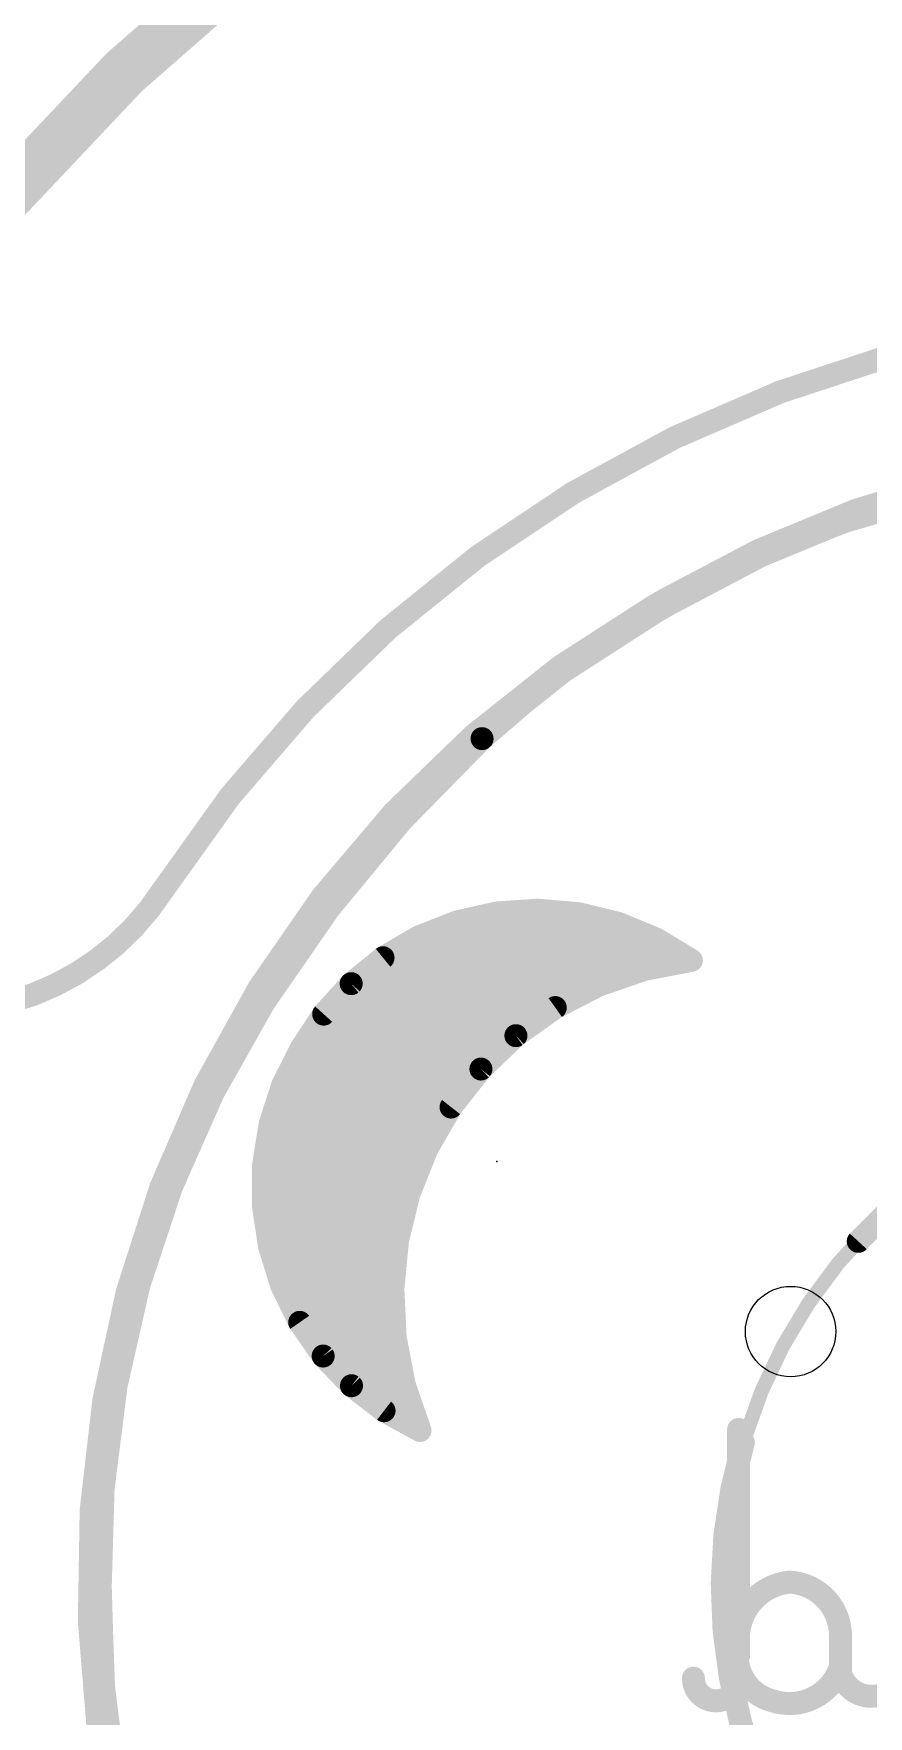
# Model space of a CAD drawing. Extents: x 0 to 107, y -24 to 80.
# Drawn here: x 19.88 to 27.27, y 12.82 to 27.7 of the extents above; entities that cross this region are included whole.
import ezdxf

# ---------------------------------------------------------------- set-up
doc = ezdxf.new("R2010")
doc.units = 0
for name, color, linetype in [('1', 12, 'CONTINUOUS'), ('16', 132, 'CONTINUOUS'), ('20', 53, 'CONTINUOUS'), ('21', 53, 'CONTINUOUS'), ('22', 53, 'CONTINUOUS'), ('23', 53, 'CONTINUOUS'), ('51', 53, 'CONTINUOUS')]:
    doc.layers.add(name, color=color, linetype=linetype)

msp = doc.modelspace()

# ---------------------------------------------------------------- linework, layer by layer
at = {"layer": '1'}
for points, const_width in [([(22.225, 28.702, 0.1436), (15.24, 18.796)], 0.4572), ([(23.6147, 19.8912, 1), (23.6371, 19.792)], 0.1016), ([(23.6445, 19.7943, 1), (23.6073, 19.8889)], 0.1016), ([(23.9451, 19.9644, 1), (23.9451, 19.8628)], 0.1016), ([(23.9765, 19.9721, 1), (23.9834, 19.8708)], 0.1016), ([(23.9911, 19.8719, 1), (23.9688, 19.971)], 0.1016), ([(24.3464, 19.9969, 1), (24.3377, 19.8956)], 0.1016), ([(24.3455, 19.8956, 1), (24.3386, 19.9969)], 0.1016), ([(24.7157, 19.9647, 1), (24.6917, 19.866)], 0.1016), ([(24.6994, 19.8648, 1), (24.708, 19.966)], 0.1016), ([(24.711, 19.8628, 1), (24.711, 19.9644)], 0.1016), ([(23.2696, 19.7558, 1), (23.3068, 19.6613)], 0.1016), ([(23.2929, 19.7612, 1), (23.2929, 19.6596)], 0.1016), ([(23.3138, 19.6647, 1), (23.2626, 19.7524)], 0.1016), ([(25.0758, 19.8765, 1), (25.0369, 19.7826)], 0.1016), ([(25.0443, 19.7802, 1), (25.0684, 19.8789)], 0.1016), ([(25.4181, 19.7343, 1), (25.3654, 19.6475)], 0.1016), ([(25.3446, 19.6596, 1), (25.3446, 19.7612)], 0.1016), ([(25.3723, 19.644, 1), (25.4112, 19.7378)], 0.1016), ([(22.9524, 19.558, 1), (22.9524, 19.4564)], 0.1016), ([(22.9492, 19.5693, 1), (23.0005, 19.4816)], 0.1016), ([(23.0069, 19.486, 1), (22.9428, 19.5649)], 0.1016), ([(25.2725, 19.4712, 1), (25.2918, 19.3714)], 0.1016), ([(25.2988, 19.3733, 1), (25.2655, 19.4693)], 0.1016), ([(25.6757, 19.4591, 1), (25.7284, 19.546)], 0.1016), ([(25.7117, 19.4527, 1), (25.6924, 19.5524)], 0.1016), ([(25.6944, 19.4564, 1), (25.6944, 19.558)], 0.1016), ([(22.6611, 19.336, 1), (22.7252, 19.2572)], 0.1016), ([(22.7022, 19.3548, 1), (22.7022, 19.2532)], 0.1016), ([(22.7308, 19.2625, 1), (22.6555, 19.3307)], 0.1016), ([(24.8615, 19.3291, 1), (24.8948, 19.2331)], 0.1016), ([(24.9015, 19.236, 1), (24.8549, 19.3263)], 0.1016), ([(24.9441, 19.2532, 1), (24.9441, 19.3548)], 0.1016), ([(22.5161, 19.1516, 1), (22.5161, 19.05)], 0.1016), ([(24.5288, 19.05, 1), (24.5288, 19.1516)], 0.1016), ([(22.412, 19.0614, 1), (22.4874, 18.9933)], 0.1016), ([(22.4922, 18.9995, 1), (22.4073, 19.0553)], 0.1016), ([(24.4749, 19.1301, 1), (24.5215, 19.0398)], 0.1016), ([(24.5277, 19.0436, 1), (24.4687, 19.1264)], 0.1016), ([(22.3644, 18.9484, 1), (22.3644, 18.8468)], 0.1016), ([(24.1205, 18.8782, 1), (24.1795, 18.7954)], 0.1016), ([(24.1851, 18.8, 1), (24.1149, 18.8735)], 0.1016), ([(24.2353, 18.8468, 1), (24.2353, 18.9484)], 0.1016), ([(22.2354, 18.7452, 1), (22.2354, 18.6436)], 0.1016), ([(22.2079, 18.752, 1), (22.2928, 18.6962)], 0.1016), ([(22.2957, 18.7013, 1), (22.205, 18.7469)], 0.1016), ([(24.0007, 18.6436, 1), (24.0007, 18.7452)], 0.1016), ([(23.8055, 18.5784, 1), (23.8757, 18.5049)], 0.1016), ([(23.8805, 18.5102, 1), (23.8006, 18.573)], 0.1016), ([(22.042, 18.4226, 1), (22.1328, 18.377)], 0.1016), ([(22.1357, 18.3842, 1), (22.039, 18.4154)], 0.1016), ([(22.1333, 18.542, 1), (22.1333, 18.4404)], 0.1016), ([(23.8009, 18.4404, 1), (23.8009, 18.542)], 0.1016), ([(22.0513, 18.3388, 1), (22.0513, 18.2372)], 0.1016), ([(23.6203, 18.1801, 1), (23.5323, 18.2308)], 0.1016), ([(23.6412, 18.2372, 1), (23.6412, 18.3388)], 0.1016), ([(22.0261, 18.0464, 1), (21.9258, 18.0624)], 0.1016), ([(21.9858, 18.1356, 1), (21.9858, 18.034)], 0.1016), ([(23.5066, 18.034, 1), (23.5066, 18.1356)], 0.1016), ([(23.5364, 18.2368, 1), (23.6162, 18.1741)], 0.1016), ([(21.9276, 18.07, 1), (22.0243, 18.0388)], 0.1016), ([(21.9483, 17.9324, 1), (21.9483, 17.8308)], 0.1016), ([(23.3185, 17.8605, 1), (23.4065, 17.8097)], 0.1016), ([(23.4096, 17.8162, 1), (23.3153, 17.854)], 0.1016), ([(23.3893, 17.8308, 1), (23.3893, 17.9324)], 0.1016), ([(21.9185, 17.7292, 1), (21.9185, 17.6276)], 0.1016), ([(21.9694, 17.6957, 1), (21.8678, 17.6963)], 0.1016), ([(21.8684, 17.704, 1), (21.9688, 17.688)], 0.1016), ([(23.2997, 17.6276, 1), (23.2997, 17.7292)], 0.1016), ([(21.9174, 17.526, 1), (21.9174, 17.4244)], 0.1016), ([(23.2183, 17.4244, 1), (23.2183, 17.526)], 0.1016), ([(21.967, 17.3406, 1), (21.8665, 17.3255)], 0.1016), ([(23.1563, 17.457, 1), (23.2507, 17.4193)], 0.1016), ([(23.2529, 17.4262, 1), (23.1541, 17.4501)], 0.1016), ([(21.8659, 17.3333, 1), (21.9675, 17.3328)], 0.1016), ([(21.9258, 17.3228, 1), (21.9258, 17.2212)], 0.1016), ([(23.1631, 17.2212, 1), (23.1631, 17.3228)], 0.1016), ([(21.9562, 17.1196, 1), (21.9562, 17.018)], 0.1016), ([(23.1531, 17.0178, 1), (23.052, 17.0275)], 0.1016), ([(23.1138, 17.018, 1), (23.1138, 17.1196)], 0.1016), ([(22.0188, 16.9892, 1), (21.9218, 16.959)], 0.1016), ([(21.9201, 16.9666, 1), (22.0206, 16.9816)], 0.1016), ([(22.0041, 16.9164, 1), (22.0041, 16.8148)], 0.1016), ([(23.0532, 17.0346, 1), (23.1519, 17.0106)], 0.1016), ([(23.0875, 16.8148, 1), (23.0875, 16.9164)], 0.1016), ([(22.0674, 16.7132, 1), (22.0674, 16.6116)], 0.1016), ([(22.1238, 16.6499, 1), (22.0326, 16.6052)], 0.1016), ([(22.0297, 16.6124, 1), (22.1267, 16.6426)], 0.1016), ([(23.1125, 16.5993, 1), (23.011, 16.5946)], 0.1016), ([(23.068, 16.6116, 1), (23.068, 16.7132)], 0.1016), ([(22.1606, 16.51, 1), (22.1606, 16.4084)], 0.1016), ([(23.0112, 16.6018, 1), (23.1123, 16.5921)], 0.1016), ([(23.0682, 16.4084, 1), (23.0682, 16.51)], 0.1016), ([(22.2795, 16.3306, 1), (22.1961, 16.2725)], 0.1016), ([(22.1922, 16.2792, 1), (22.2834, 16.3239)], 0.1016), ([(22.2696, 16.3068, 1), (22.2696, 16.2052)], 0.1016), ([(23.1317, 16.1794, 1), (23.032, 16.1602)], 0.1016), ([(23.0311, 16.1674, 1), (23.1326, 16.1722)], 0.1016), ([(23.0778, 16.2052, 1), (23.0778, 16.3068)], 0.1016), ([(22.4112, 16.1036, 1), (22.4112, 16.002)], 0.1016), ([(22.4821, 16.0389, 1), (22.4086, 15.9687)], 0.1016), ([(22.4037, 15.9748, 1), (22.487, 16.0329)], 0.1016), ([(23.1043, 16.002, 1), (23.1043, 16.1036)], 0.1016), ([(22.5926, 15.9004, 1), (22.5926, 15.7988)], 0.1016), ([(23.1433, 15.7988, 1), (23.1433, 15.9004)], 0.1016), ([(22.7269, 15.7816, 1), (22.665, 15.701)], 0.1016), ([(22.6592, 15.7062, 1), (22.7327, 15.7764)], 0.1016), ([(23.2105, 15.7664, 1), (23.1145, 15.7333)], 0.1016), ([(23.1126, 15.7403, 1), (23.2124, 15.7594)], 0.1016), ([(22.8195, 15.6972, 1), (22.8195, 15.5956)], 0.1016), ([(23.1982, 15.5956, 1), (23.1982, 15.6972)], 0.1016), ([(23.0082, 15.5647, 1), (22.9594, 15.4756)], 0.1016), ([(22.9528, 15.4799, 1), (23.0147, 15.5604)], 0.1016), ([(23.1241, 15.494, 1), (23.1241, 15.3924)], 0.1016), ([(23.2683, 15.3924, 1), (23.2683, 15.494)], 0.1016), ([(23.254, 15.3291, 1), (23.35, 15.3622)], 0.1016), ([(23.2776, 15.3011, 1), (23.3264, 15.3902)], 0.1016)]:
    msp.add_lwpolyline(points, format="xyb", dxfattribs=dict(at, const_width=const_width))
at = {"layer": '1', "const_width": 0.2032}
for points in [[(23.6259, 19.8416), (23.2882, 19.7086)], [(23.98, 19.9215), (23.6259, 19.8416)], [(23.9451, 19.9136), (24.711, 19.9136)], [(24.3421, 19.9462), (23.98, 19.9215)], [(24.7037, 19.9154), (24.3421, 19.9462)], [(25.0564, 19.8296), (24.7037, 19.9154)], [(23.2882, 19.7086), (22.9748, 19.5255)], [(23.2929, 19.7104), (25.3446, 19.7104)], [(25.3918, 19.6909), (25.0564, 19.8296)], [(25.702, 19.5026), (25.3918, 19.6909)], [(22.9748, 19.5255), (22.6931, 19.2966)], [(22.9524, 19.5072), (25.6944, 19.5072)], [(24.8782, 19.2811), (25.2822, 19.4213)], [(25.2822, 19.4213), (25.702, 19.5026)], [(22.6931, 19.2966), (22.4497, 19.0274)], [(22.7022, 19.304), (24.9441, 19.304)], [(24.4982, 19.085), (24.8782, 19.2811)], [(22.5161, 19.1008), (24.5288, 19.1008)], [(22.4497, 19.0274), (22.2503, 18.7241)], [(24.15, 18.8368), (24.4982, 19.085)], [(22.3644, 18.8976), (24.2353, 18.8976)], [(23.8406, 18.5416), (24.15, 18.8368)], [(22.2503, 18.7241), (22.0874, 18.3998)], [(22.2354, 18.6944), (24.0007, 18.6944)], [(23.5763, 18.2055), (23.8406, 18.5416)], [(22.0874, 18.3998), (21.9759, 18.0544)], [(22.1333, 18.4912), (23.8009, 18.4912)], [(22.0513, 18.288), (23.6412, 18.288)], [(23.3625, 17.8351), (23.5763, 18.2055)], [(21.9759, 18.0544), (21.9186, 17.696)], [(21.9858, 18.0848), (23.5066, 18.0848)], [(21.9483, 17.8816), (23.3893, 17.8816)], [(23.2035, 17.4382), (23.3625, 17.8351)], [(21.9186, 17.696), (21.9167, 17.3331)], [(21.9185, 17.6784), (23.2997, 17.6784)], [(21.9174, 17.4752), (23.2183, 17.4752)], [(21.9167, 17.3331), (21.9703, 16.9741)], [(23.1026, 17.0226), (23.2035, 17.4382)], [(21.9258, 17.272), (23.1631, 17.272)], [(21.9562, 17.0688), (23.1138, 17.0688)], [(23.0617, 16.5969), (23.1026, 17.0226)], [(21.9703, 16.9741), (22.0782, 16.6275)], [(22.0041, 16.8656), (23.0875, 16.8656)], [(22.0674, 16.6624), (23.068, 16.6624)], [(22.0782, 16.6275), (22.2378, 16.3016)], [(23.0819, 16.1698), (23.0617, 16.5969)], [(22.1606, 16.4592), (23.0682, 16.4592)], [(22.2378, 16.3016), (22.4453, 16.0038)], [(22.2696, 16.256), (23.0778, 16.256)], [(23.1625, 15.7499), (23.0819, 16.1698)], [(22.4112, 16.0528), (23.1043, 16.0528)], [(22.4453, 16.0038), (22.696, 15.7413)], [(22.5926, 15.8496), (23.1433, 15.8496)], [(22.696, 15.7413), (22.9838, 15.5202)], [(23.302, 15.3456), (23.1625, 15.7499)], [(22.8195, 15.6464), (23.1982, 15.6464)], [(22.9838, 15.5202), (23.302, 15.3456)], [(23.1241, 15.4432), (23.2683, 15.4432)]]:
    msp.add_lwpolyline(points, dxfattribs=at)
at = {"layer": '16'}
for points, const_width in [([(39.1527, 19.0651, 0.4164), (25.4854, 22.6715)], 0.254), ([(25.4532, 22.7262, 1), (25.5176, 22.6168)], 0.127), ([(25.5172, 22.6165, 1), (25.4536, 22.7265)], 0.127), ([(25.3755, 22.608, 0.4142), (21.731, 9.0067)], 0.254), ([(25.3437, 22.663, 1), (25.4073, 22.553)], 0.127), ([(25.4072, 22.553, 1), (25.3438, 22.663)], 0.127), ([(23.6147, 19.8912, 1), (23.6371, 19.792)], 0.1016), ([(23.6445, 19.7943, 1), (23.6073, 19.8889)], 0.1016), ([(23.9451, 19.9644, 1), (23.9451, 19.8628)], 0.1016), ([(23.9765, 19.9721, 1), (23.9834, 19.8708)], 0.1016), ([(23.9911, 19.8719, 1), (23.9688, 19.971)], 0.1016), ([(24.3464, 19.9969, 1), (24.3377, 19.8956)], 0.1016), ([(24.3455, 19.8956, 1), (24.3386, 19.9969)], 0.1016), ([(24.7157, 19.9647, 1), (24.6917, 19.866)], 0.1016), ([(24.6994, 19.8648, 1), (24.708, 19.966)], 0.1016), ([(24.711, 19.8628, 1), (24.711, 19.9644)], 0.1016), ([(23.2696, 19.7558, 1), (23.3068, 19.6613)], 0.1016), ([(23.2929, 19.7612, 1), (23.2929, 19.6596)], 0.1016), ([(23.3138, 19.6647, 1), (23.2626, 19.7524)], 0.1016), ([(25.0758, 19.8765, 1), (25.0369, 19.7826)], 0.1016), ([(25.0443, 19.7802, 1), (25.0684, 19.8789)], 0.1016), ([(25.4181, 19.7343, 1), (25.3654, 19.6475)], 0.1016), ([(25.3446, 19.6596, 1), (25.3446, 19.7612)], 0.1016), ([(25.3723, 19.644, 1), (25.4112, 19.7378)], 0.1016), ([(22.9524, 19.558, 1), (22.9524, 19.4564)], 0.1016), ([(22.9492, 19.5693, 1), (23.0005, 19.4816)], 0.1016), ([(23.0069, 19.486, 1), (22.9428, 19.5649)], 0.1016), ([(25.2725, 19.4712, 1), (25.2918, 19.3714)], 0.1016), ([(25.2988, 19.3733, 1), (25.2655, 19.4693)], 0.1016), ([(25.6757, 19.4591, 1), (25.7284, 19.546)], 0.1016), ([(25.7117, 19.4527, 1), (25.6924, 19.5524)], 0.1016), ([(25.6944, 19.4564, 1), (25.6944, 19.558)], 0.1016), ([(22.6611, 19.336, 1), (22.7252, 19.2572)], 0.1016), ([(22.7022, 19.3548, 1), (22.7022, 19.2532)], 0.1016), ([(22.7308, 19.2625, 1), (22.6555, 19.3307)], 0.1016), ([(24.8615, 19.3291, 1), (24.8948, 19.2331)], 0.1016), ([(24.9015, 19.236, 1), (24.8549, 19.3263)], 0.1016), ([(24.9441, 19.2532, 1), (24.9441, 19.3548)], 0.1016), ([(22.5161, 19.1516, 1), (22.5161, 19.05)], 0.1016), ([(24.5288, 19.05, 1), (24.5288, 19.1516)], 0.1016), ([(22.412, 19.0614, 1), (22.4874, 18.9933)], 0.1016), ([(22.4922, 18.9995, 1), (22.4073, 19.0553)], 0.1016), ([(24.4749, 19.1301, 1), (24.5215, 19.0398)], 0.1016), ([(24.5277, 19.0436, 1), (24.4687, 19.1264)], 0.1016), ([(22.3644, 18.9484, 1), (22.3644, 18.8468)], 0.1016), ([(24.1205, 18.8782, 1), (24.1795, 18.7954)], 0.1016), ([(24.1851, 18.8, 1), (24.1149, 18.8735)], 0.1016), ([(24.2353, 18.8468, 1), (24.2353, 18.9484)], 0.1016), ([(22.2354, 18.7452, 1), (22.2354, 18.6436)], 0.1016), ([(22.2079, 18.752, 1), (22.2928, 18.6962)], 0.1016), ([(22.2957, 18.7013, 1), (22.205, 18.7469)], 0.1016), ([(24.0007, 18.6436, 1), (24.0007, 18.7452)], 0.1016), ([(23.8055, 18.5784, 1), (23.8757, 18.5049)], 0.1016), ([(23.8805, 18.5102, 1), (23.8006, 18.573)], 0.1016), ([(22.042, 18.4226, 1), (22.1328, 18.377)], 0.1016), ([(22.1357, 18.3842, 1), (22.039, 18.4154)], 0.1016), ([(22.1333, 18.542, 1), (22.1333, 18.4404)], 0.1016), ([(23.801, 18.4404, 1), (23.801, 18.542)], 0.1016), ([(22.0513, 18.3388, 1), (22.0513, 18.2372)], 0.1016), ([(23.6203, 18.1801, 1), (23.5323, 18.2308)], 0.1016), ([(23.6412, 18.2372, 1), (23.6412, 18.3388)], 0.1016), ([(22.0261, 18.0464, 1), (21.9258, 18.0624)], 0.1016), ([(21.9857, 18.1356, 1), (21.9857, 18.034)], 0.1016), ([(23.5066, 18.034, 1), (23.5066, 18.1356)], 0.1016), ([(23.5364, 18.2368, 1), (23.6162, 18.1741)], 0.1016), ([(21.9276, 18.07, 1), (22.0243, 18.0388)], 0.1016), ([(21.9483, 17.9324, 1), (21.9483, 17.8308)], 0.1016), ([(23.3185, 17.8605, 1), (23.4065, 17.8097)], 0.1016), ([(23.4096, 17.8162, 1), (23.3153, 17.854)], 0.1016), ([(23.3893, 17.8308, 1), (23.3893, 17.9324)], 0.1016), ([(21.9185, 17.7292, 1), (21.9185, 17.6276)], 0.1016), ([(21.9694, 17.6957, 1), (21.8678, 17.6963)], 0.1016), ([(21.8684, 17.704, 1), (21.9688, 17.688)], 0.1016), ([(23.2997, 17.6276, 1), (23.2997, 17.7292)], 0.1016), ([(21.9174, 17.526, 1), (21.9174, 17.4244)], 0.1016), ([(23.2183, 17.4244, 1), (23.2183, 17.526)], 0.1016), ([(21.967, 17.3406, 1), (21.8665, 17.3255)], 0.1016), ([(23.1563, 17.457, 1), (23.2507, 17.4193)], 0.1016), ([(23.2529, 17.4262, 1), (23.1541, 17.4501)], 0.1016), ([(21.8659, 17.3333, 1), (21.9675, 17.3328)], 0.1016), ([(21.9258, 17.3228, 1), (21.9258, 17.2212)], 0.1016), ([(23.1631, 17.2212, 1), (23.1631, 17.3228)], 0.1016), ([(21.9562, 17.1196, 1), (21.9562, 17.018)], 0.1016), ([(23.1531, 17.0178, 1), (23.052, 17.0275)], 0.1016), ([(23.1138, 17.018, 1), (23.1138, 17.1196)], 0.1016), ([(22.0188, 16.9892, 1), (21.9218, 16.959)], 0.1016), ([(21.9201, 16.9666, 1), (22.0206, 16.9816)], 0.1016), ([(22.0041, 16.9164, 1), (22.0041, 16.8148)], 0.1016), ([(23.0532, 17.0346, 1), (23.1519, 17.0106)], 0.1016), ([(23.0875, 16.8148, 1), (23.0875, 16.9164)], 0.1016), ([(22.0674, 16.7132, 1), (22.0674, 16.6116)], 0.1016), ([(22.1238, 16.6499, 1), (22.0326, 16.6052)], 0.1016), ([(22.0297, 16.6124, 1), (22.1267, 16.6426)], 0.1016), ([(23.1125, 16.5993, 1), (23.011, 16.5946)], 0.1016), ([(23.068, 16.6116, 1), (23.068, 16.7132)], 0.1016), ([(22.1606, 16.51, 1), (22.1606, 16.4084)], 0.1016), ([(23.0112, 16.6018, 1), (23.1123, 16.5921)], 0.1016), ([(23.0682, 16.4084, 1), (23.0682, 16.51)], 0.1016), ([(22.2795, 16.3306, 1), (22.1961, 16.2725)], 0.1016), ([(22.1922, 16.2792, 1), (22.2834, 16.3239)], 0.1016), ([(22.2696, 16.3068, 1), (22.2696, 16.2052)], 0.1016), ([(23.1317, 16.1794, 1), (23.032, 16.1602)], 0.1016), ([(23.0311, 16.1674, 1), (23.1326, 16.1722)], 0.1016), ([(23.0778, 16.2052, 1), (23.0778, 16.3068)], 0.1016), ([(22.4112, 16.1036, 1), (22.4112, 16.002)], 0.1016), ([(22.4821, 16.0389, 1), (22.4086, 15.9687)], 0.1016), ([(22.4037, 15.9748, 1), (22.487, 16.0329)], 0.1016), ([(23.1043, 16.002, 1), (23.1043, 16.1036)], 0.1016), ([(22.5926, 15.9004, 1), (22.5926, 15.7988)], 0.1016), ([(23.1433, 15.7988, 1), (23.1433, 15.9004)], 0.1016), ([(22.7269, 15.7816, 1), (22.665, 15.701)], 0.1016), ([(22.6592, 15.7062, 1), (22.7327, 15.7764)], 0.1016), ([(23.2105, 15.7664, 1), (23.1145, 15.7333)], 0.1016), ([(23.1126, 15.7403, 1), (23.2124, 15.7594)], 0.1016), ([(22.8195, 15.6972, 1), (22.8195, 15.5956)], 0.1016), ([(23.1982, 15.5956, 1), (23.1982, 15.6972)], 0.1016), ([(23.0082, 15.5647, 1), (22.9594, 15.4756)], 0.1016), ([(22.9528, 15.4799, 1), (23.0147, 15.5604)], 0.1016), ([(23.1241, 15.494, 1), (23.1241, 15.3924)], 0.1016), ([(23.2683, 15.3924, 1), (23.2683, 15.494)], 0.1016), ([(23.254, 15.3291, 1), (23.35, 15.3622)], 0.1016), ([(23.2776, 15.3011, 1), (23.3264, 15.3902)], 0.1016)]:
    msp.add_lwpolyline(points, format="xyb", dxfattribs=dict(at, const_width=const_width))
for points, const_width in [([(25.4854, 22.6715), (25.3755, 22.608)], 0.254), ([(23.2882, 19.7086), (23.6259, 19.8416)], 0.2032), ([(23.6259, 19.8416), (23.98, 19.9215)], 0.2032), ([(23.9451, 19.9136), (24.711, 19.9136)], 0.2032), ([(23.98, 19.9215), (24.3421, 19.9462)], 0.2032), ([(24.3421, 19.9462), (24.7037, 19.9154)], 0.2032), ([(24.7037, 19.9154), (25.0564, 19.8296)], 0.2032), ([(22.9748, 19.5255), (23.2882, 19.7086)], 0.2032), ([(23.2929, 19.7104), (25.3446, 19.7104)], 0.2032), ([(25.0564, 19.8296), (25.3918, 19.6909)], 0.2032), ([(25.3918, 19.6909), (25.702, 19.5026)], 0.2032), ([(22.6931, 19.2966), (22.9748, 19.5255)], 0.2032), ([(22.9524, 19.5072), (25.6944, 19.5072)], 0.2032), ([(25.2822, 19.4213), (24.8782, 19.2811)], 0.2032), ([(25.702, 19.5026), (25.2822, 19.4213)], 0.2032), ([(22.4497, 19.0274), (22.6931, 19.2966)], 0.2032), ([(22.7022, 19.304), (24.9441, 19.304)], 0.2032), ([(24.8782, 19.2811), (24.4982, 19.085)], 0.2032), ([(22.5161, 19.1008), (24.5288, 19.1008)], 0.2032), ([(22.2503, 18.7241), (22.4497, 19.0274)], 0.2032), ([(24.4982, 19.085), (24.15, 18.8368)], 0.2032), ([(22.3644, 18.8976), (24.2353, 18.8976)], 0.2032), ([(24.15, 18.8368), (23.8406, 18.5416)], 0.2032), ([(22.0874, 18.3998), (22.2503, 18.7241)], 0.2032), ([(22.2354, 18.6944), (24.0007, 18.6944)], 0.2032), ([(23.8406, 18.5416), (23.5763, 18.2055)], 0.2032), ([(21.9759, 18.0544), (22.0874, 18.3998)], 0.2032), ([(22.1333, 18.4912), (23.801, 18.4912)], 0.2032), ([(22.0513, 18.288), (23.6412, 18.288)], 0.2032), ([(23.5763, 18.2055), (23.3625, 17.8351)], 0.2032), ([(21.9186, 17.696), (21.9759, 18.0544)], 0.2032), ([(21.9857, 18.0848), (23.5066, 18.0848)], 0.2032), ([(21.9483, 17.8816), (23.3893, 17.8816)], 0.2032), ([(23.3625, 17.8351), (23.2035, 17.4382)], 0.2032), ([(21.9167, 17.3331), (21.9186, 17.696)], 0.2032), ([(21.9185, 17.6784), (23.2997, 17.6784)], 0.2032), ([(21.9174, 17.4752), (23.2183, 17.4752)], 0.2032), ([(21.9703, 16.9741), (21.9167, 17.3331)], 0.2032), ([(23.2035, 17.4382), (23.1026, 17.0226)], 0.2032), ([(21.9258, 17.272), (23.1631, 17.272)], 0.2032), ([(21.9562, 17.0688), (23.1138, 17.0688)], 0.2032), ([(23.1026, 17.0226), (23.0617, 16.5969)], 0.2032), ([(22.0782, 16.6275), (21.9703, 16.9741)], 0.2032), ([(22.0041, 16.8656), (23.0875, 16.8656)], 0.2032), ([(22.0674, 16.6624), (23.068, 16.6624)], 0.2032), ([(22.2378, 16.3016), (22.0782, 16.6275)], 0.2032), ([(23.0617, 16.5969), (23.0819, 16.1698)], 0.2032), ([(22.1606, 16.4592), (23.0682, 16.4592)], 0.2032), ([(22.4453, 16.0038), (22.2378, 16.3016)], 0.2032), ([(22.2696, 16.256), (23.0778, 16.256)], 0.2032), ([(23.0819, 16.1698), (23.1625, 15.7499)], 0.2032), ([(22.4112, 16.0528), (23.1043, 16.0528)], 0.2032), ([(22.696, 15.7413), (22.4453, 16.0038)], 0.2032), ([(22.5926, 15.8496), (23.1433, 15.8496)], 0.2032), ([(22.9838, 15.5202), (22.696, 15.7413)], 0.2032), ([(23.1625, 15.7499), (23.302, 15.3456)], 0.2032), ([(22.8195, 15.6464), (23.1982, 15.6464)], 0.2032), ([(23.302, 15.3456), (22.9838, 15.5202)], 0.2032), ([(23.1241, 15.4432), (23.2683, 15.4432)], 0.2032)]:
    msp.add_lwpolyline(points, dxfattribs=dict(at, const_width=const_width))
at = {"layer": '20'}
for points, const_width in [([(27.4549, 24.8463, 0.1826), (21.0287, 20.1244)], 0.2032), ([(27.7876, 23.5965, 0.1283), (23.8506, 21.463)], 0.2032), ([(23.8506, 21.463, 0.0643), (21.9202, 19.1262)], 0.2032), ([(23.8159, 21.5001, 1), (23.8853, 21.4259)], 0.1016), ([(23.8853, 21.4259, 1), (23.8159, 21.5001)], 0.1016), ([(19.05, 19.05, 0.254), (21.0287, 20.1244)], 0.2032), ([(20.9861, 20.1521, 1), (21.0713, 20.0967)], 0.1016), ([(21.0713, 20.0967, 1), (20.9861, 20.1521)], 0.1016), ([(21.9202, 19.1263, 0.1464), (20.4724, 13.9193)], 0.2032), ([(21.9202, 19.1262, 0.1464), (20.4724, 13.9192)], 0.2032), ([(21.8772, 19.1533, 1), (21.9632, 19.0991)], 0.1016), ([(21.9632, 19.0992, 1), (21.8772, 19.1534)], 0.1016), ([(21.9632, 19.0991, 1), (21.8772, 19.1533)], 0.1016), ([(20.4724, 14.0208, 0.1464), (21.9202, 8.8138)], 0.2032), ([(20.4724, 13.9193, 0.1327), (21.7424, 9.0678)], 0.2032), ([(20.4724, 13.9192, 0.1327), (21.7424, 9.0677)], 0.2032), ([(20.5232, 14.0198, 1), (20.4216, 14.0218)], 0.1016), ([(20.5232, 13.9189, 1), (20.4216, 13.9197)], 0.1016), ([(20.5232, 13.9188, 1), (20.4216, 13.9196)], 0.1016), ([(20.4216, 13.9183, 1), (20.5232, 13.9203)], 0.1016), ([(20.4216, 13.9182, 1), (20.5232, 13.9202)], 0.1016)]:
    msp.add_lwpolyline(points, format="xyb", dxfattribs=dict(at, const_width=const_width))
msp.add_circle((26.58, 16.22), 0.4, dxfattribs=at)
at = {"layer": '21'}
for points, const_width in [([(28.829, 18.161, 0.1126), (27.178, 17.018)], 0.2032), ([(27.1405, 17.0523, 1), (27.2155, 16.9837)], 0.1016), ([(26.162, 15.24, 0.3946), (28.88, 9.77)], 0.2032), ([(26.2107, 15.2254, 1), (26.1133, 15.2546)], 0.1016)]:
    msp.add_lwpolyline(points, format="xyb", dxfattribs=dict(at, const_width=const_width))
at = {"layer": '22', "const_width": 0.2032}
for points in [[(26.12, 13.355), (26.12, 15.355)], [(27.02, 13.255), (27.02, 13.505)], [(26.12, 13.255), (26.12, 13.155)], [(27.02, 13.205), (27.02, 13.255)]]:
    msp.add_lwpolyline(points, dxfattribs=at)
at = {"layer": '22'}
for points, const_width in [([(26.1708, 15.355, 1), (26.0692, 15.355)], 0.1016), ([(26.57, 14.005, 0.4142), (26.12, 13.455)], 0.2032), ([(27.02, 13.505, 0.4142), (26.57, 14.005)], 0.2032), ([(26.5727, 14.0557, 1), (26.5673, 13.9543)], 0.1016), ([(26.5751, 13.9545, 1), (26.5649, 14.0555)], 0.1016), ([(26.12, 13.455, 0.1231), (26.12, 13.255)], 0.2032), ([(26.1693, 13.4427, 1), (26.0707, 13.4673)], 0.1016), ([(27.0708, 13.505, 1), (26.9692, 13.505)], 0.1016), ([(26.9693, 13.5077, 1), (27.0707, 13.5023)], 0.1016), ([(26.0692, 13.355, 1), (26.1708, 13.355)], 0.1016), ([(26.0695, 13.4499, 1), (26.1705, 13.4601)], 0.1016), ([(25.72, 13.155, 0.4142), (25.92, 12.955)], 0.2032), ([(25.7708, 13.155, 1), (25.6692, 13.155)], 0.1016), ([(25.92, 12.955, 0.4142), (26.12, 13.155)], 0.2032), ([(26.12, 13.255, 0.277), (26.42, 12.955)], 0.2032), ([(26.1693, 13.2673, 1), (26.0707, 13.2427)], 0.1016), ([(26.1708, 13.255, 1), (26.0692, 13.255)], 0.1016), ([(26.1708, 13.155, 1), (26.0692, 13.155)], 0.1016), ([(26.0707, 13.2427, 1), (26.1693, 13.2673)], 0.1016), ([(26.42, 12.955, 0.4142), (27.02, 13.255)], 0.2032), ([(27.0708, 13.255, 1), (26.9692, 13.255)], 0.1016), ([(27.02, 13.205, 0.4142), (27.37, 13.005)], 0.2032), ([(27.069, 13.2184, 1), (26.971, 13.1916)], 0.1016), ([(26.9692, 13.255, 1), (27.0708, 13.255)], 0.1016), ([(26.9692, 13.205, 1), (27.0708, 13.205)], 0.1016), ([(27.0682, 13.2389, 1), (26.9718, 13.2711)], 0.1016), ([(26.0692, 13.155, 1), (26.1708, 13.155)], 0.1016), ([(25.92, 13.0058, 1), (25.92, 12.9042)], 0.1016), ([(25.92, 12.9042, 1), (25.92, 13.0058)], 0.1016), ([(26.4361, 13.0032, 1), (26.4039, 12.9068)], 0.1016), ([(26.4077, 12.9057, 1), (26.4323, 13.0043)], 0.1016)]:
    msp.add_lwpolyline(points, format="xyb", dxfattribs=dict(at, const_width=const_width))
at = {"layer": '23'}
msp.add_point((23.9824, 17.7241), dxfattribs=at)
at = {"layer": '51', "const_width": 0.127}
msp.add_lwpolyline([(30.48, 9.47, 1), (30.48, 18.47, 1), (30.48, 9.47)], format="xyb", dxfattribs=at)

doc.saveas('drawing.dxf')
